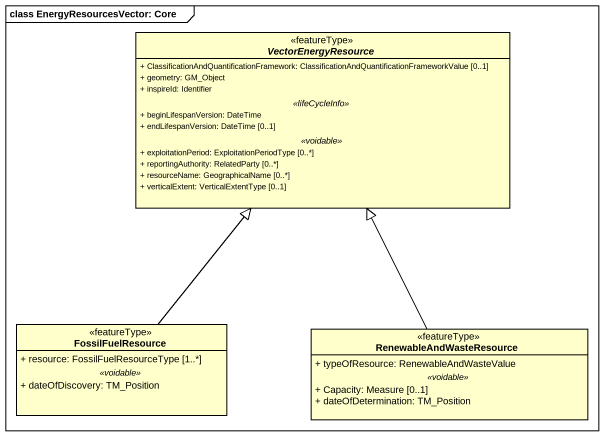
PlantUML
@startuml
mainframe class EnergyResourcesVector: Core
hide circle
hide empty members
skinparam classAttributeIconSize 0
abstract class VectorEnergyResource <<featureType>> {
  + ClassificationAndQuantificationFramework: ClassificationAndQuantificationFrameworkValue [0..1]
  + geometry: GM_Object
  + inspireId: Identifier
  .. <<lifeCycleInfo>> ..
  + beginLifespanVersion: DateTime
  + endLifespanVersion: DateTime [0..1]
  .. <<voidable>> ..
  + exploitationPeriod: ExploitationPeriodType [0..*]
  + reportingAuthority: RelatedParty [0..*]
  + resourceName: GeographicalName [0..*]
  + verticalExtent: VerticalExtentType [0..1]
}
class FossilFuelResource <<featureType>> {
  + resource: FossilFuelResourceType [1..*]
  .. <<voidable>> ..
  + dateOfDiscovery: TM_Position
}
class RenewableAndWasteResource <<featureType>> {
  + typeOfResource: RenewableAndWasteValue
  .. <<voidable>> ..
  + Capacity: Measure [0..1]
  + dateOfDetermination: TM_Position
}
FossilFuelResource -up-|> VectorEnergyResource
RenewableAndWasteResource -up-|> VectorEnergyResource
@enduml
